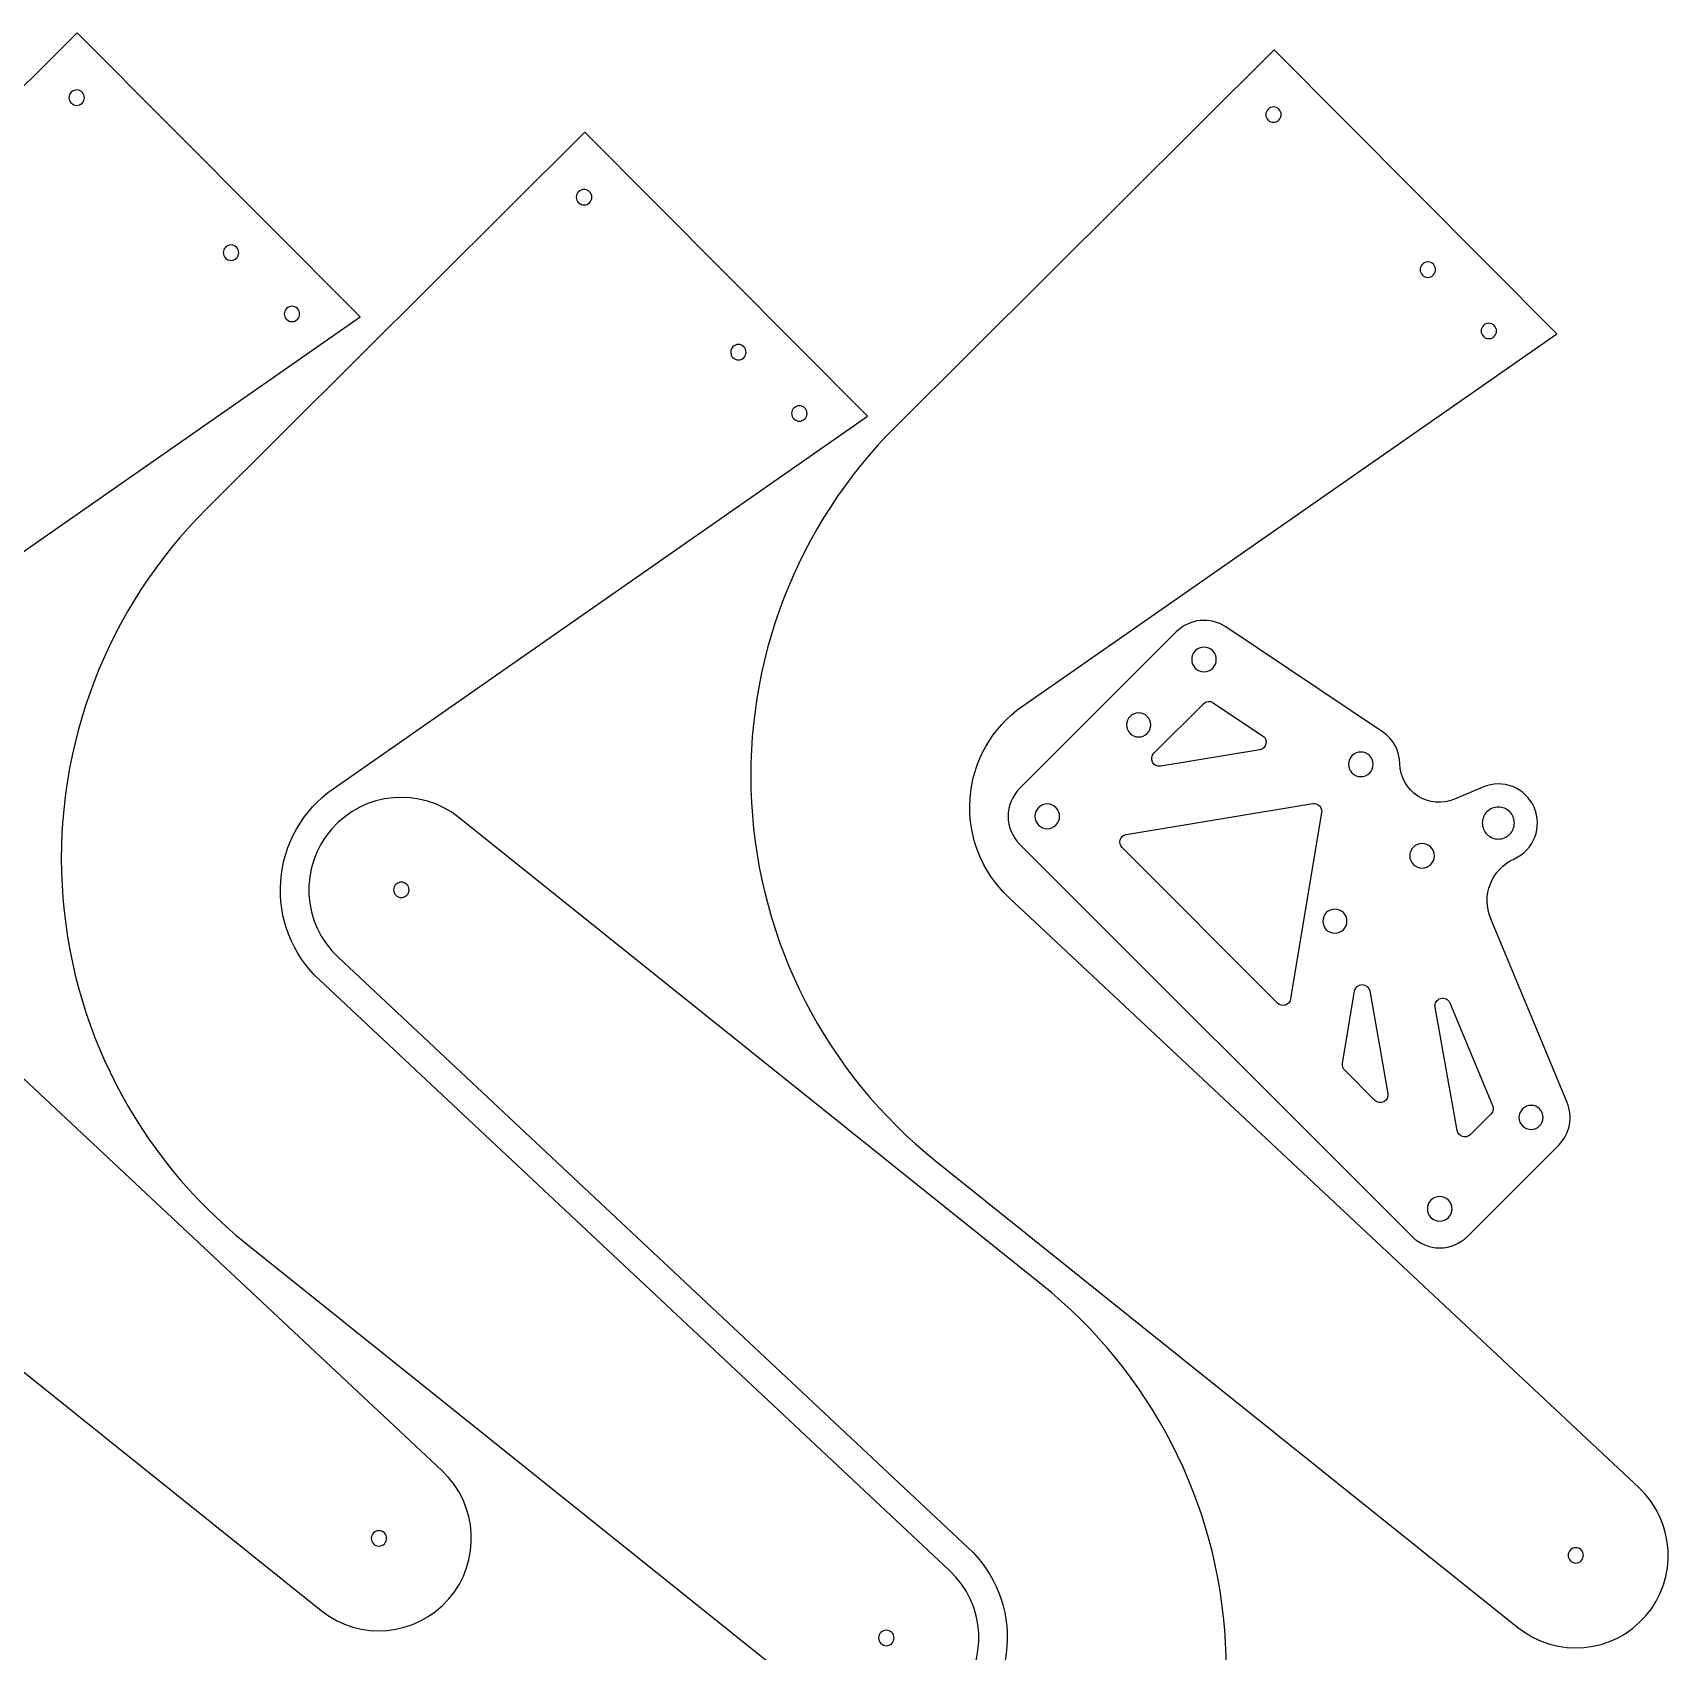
# Model space of a CAD drawing. Extents: x -11.6 to 11.6, y -11.6 to 11.6.
# Drawn here: x -1.7 to 11.56, y -2.48 to 10.64 of the extents above; entities that cross this region are included whole.
import ezdxf

# ---------------------------------------------------------------- set-up
doc = ezdxf.new("R2010")
doc.units = 0
doc.layers.get('0').update_dxf_attribs({"linetype": 'CONTINUOUS'})

msp = doc.modelspace()

# ---------------------------------------------------------------- linework, layer by layer
for points in [[(-3.378, 5.319), (0.954, 8.338), (-1.339, 10.641), (-4.405, 7.589, 0.447445), (-4.084, 1.633), (0.638, -2.151, 0.962124), (1.62, -1.019), (-3.49, 3.768, -0.476976)], [(6.326, 5.181), (10.659, 8.2), (8.366, 10.503), (5.3, 7.451, 0.447445), (5.621, 1.495), (10.343, -2.289, 0.962124), (11.325, -1.157), (6.214, 3.631, -0.476976)], [(-1.388, 10.159, 0.414214), (-1.388, 10.071, 0.414214), (-1.3, 10.07, 0.414214), (-1.299, 10.159, 0.414214)], [(8.317, 10.021, 0.414214), (8.317, 9.933, 0.414214), (8.405, 9.933, 0.414214), (8.405, 10.021, 0.414214)], [(0.736, 4.511), (5.068, 7.531), (2.776, 9.834), (-0.29, 6.782, 0.447445), (0.03, 0.825), (4.753, -2.959, 0.962124), (5.734, -1.826), (0.624, 2.961, -0.476976)], [(2.726, 9.352, 0.414214), (2.726, 9.263, 0.414214), (2.815, 9.263, 0.414214), (2.815, 9.352, 0.414214)], [(-0.137, 8.902, 0.414214), (-0.137, 8.814, 0.414214), (-0.048, 8.813, 0.414214), (-0.048, 8.902, 0.414214)], [(9.568, 8.764, 0.414214), (9.568, 8.676, 0.414214), (9.656, 8.676, 0.414214), (9.657, 8.764, 0.414214)], [(0.358, 8.405, 0.414214), (0.358, 8.317, 0.414214), (0.446, 8.317, 0.414214), (0.446, 8.405, 0.414214)], [(10.063, 8.267, 0.414214), (10.063, 8.179, 0.414214), (10.151, 8.179, 0.414214), (10.151, 8.267, 0.414214)], [(3.978, 8.095, 0.414214), (3.977, 8.007, 0.414214), (4.066, 8.006, 0.414214), (4.066, 8.095, 0.414214)], [(4.472, 7.598, 0.414214), (4.472, 7.51, 0.414214), (4.56, 7.51, 0.414214), (4.561, 7.598, 0.414214)], [(6.302, 4.513, 0.414214), (6.302, 4.063), (9.484, 0.882, 0.414214), (9.933, 0.882), (10.674, 1.623, 0.303918), (10.742, 1.969), (10.122, 3.458, -0.406036), (10.314, 3.944, 0.991089), (10.059, 4.525), (9.829, 4.427, -0.53378), (9.386, 4.714, 0.246583), (9.245, 4.973), (7.974, 5.823, 0.357872), (7.573, 5.784)], [(7.727, 5.63, 0.414214), (7.727, 5.489, 0.414214), (7.868, 5.489, 0.414214), (7.868, 5.63, 0.414214)], [(7.872, 5.209), (8.273, 4.941, -0.679764), (8.249, 4.827), (7.446, 4.694, -0.729284), (7.391, 4.8), (7.793, 5.201, -0.357872)], [(7.198, 5.098, 0.414214), (7.198, 4.96, 0.414214), (7.337, 4.96, 0.414214), (7.337, 5.098, 0.414214)], [(8.998, 4.78, 0.414214), (8.998, 4.639, 0.414214), (9.14, 4.639, 0.414214), (9.14, 4.78, 0.414214)], [(5.774, -3.193), (1.442, -6.212), (3.735, -8.515), (6.801, -5.463, 0.447445), (6.48, 0.493), (1.758, 4.277, 0.962124), (0.776, 3.145), (5.886, -1.642, -0.476976)], [(6.456, 4.359, 0.414214), (6.456, 4.217, 0.414214), (6.597, 4.217, 0.414214), (6.597, 4.359, 0.414214)], [(8.394, 2.773), (7.133, 4.035, -0.610339), (7.167, 4.141), (8.679, 4.391, -0.514048), (8.751, 4.32), (8.5, 2.807, -0.610339)], [(10.092, 4.325, 0.414214), (10.092, 4.142, 0.414214), (10.276, 4.142, 0.414214), (10.276, 4.325, 0.414214)], [(9.495, 4.039, 0.414214), (9.495, 3.898, 0.414214), (9.636, 3.898, 0.414214), (9.636, 4.039, 0.414214)], [(1.333, 3.648, 0.414214), (1.333, 3.736, 0.414214), (1.245, 3.736, 0.414214), (1.244, 3.648, 0.414214)], [(8.789, 3.507, 0.414214), (8.789, 3.369, 0.414214), (8.928, 3.369, 0.414214), (8.928, 3.507, 0.414214)], [(9.183, 1.985), (8.938, 2.23, -0.241975), (8.92, 2.284), (9.018, 2.872, -0.843049), (9.141, 2.872), (9.289, 2.04, -0.733628)], [(10.125, 1.876), (9.955, 1.707, -0.606461), (9.85, 1.74), (9.672, 2.741, -0.895985), (9.791, 2.776), (10.138, 1.944, -0.303918)], [(10.38, 1.916, 0.414214), (10.38, 1.778, 0.414214), (10.519, 1.778, 0.414214), (10.519, 1.916, 0.414214)], [(9.638, 1.177, 0.414214), (9.638, 1.035, 0.414214), (9.779, 1.035, 0.414214), (9.779, 1.177, 0.414214)], [(1.063, -1.522, 0.414214), (1.063, -1.61, 0.414214), (1.151, -1.61, 0.414214), (1.152, -1.522, 0.414214)], [(10.768, -1.66, 0.414214), (10.768, -1.748, 0.414214), (10.856, -1.748, 0.414214), (10.856, -1.66, 0.414214)], [(5.177, -2.329, 0.414214), (5.177, -2.417, 0.414214), (5.266, -2.418, 0.414214), (5.266, -2.329, 0.414214)]]:
    msp.add_lwpolyline(points, format="xyb", close=True)

doc.saveas('drawing.dxf')
